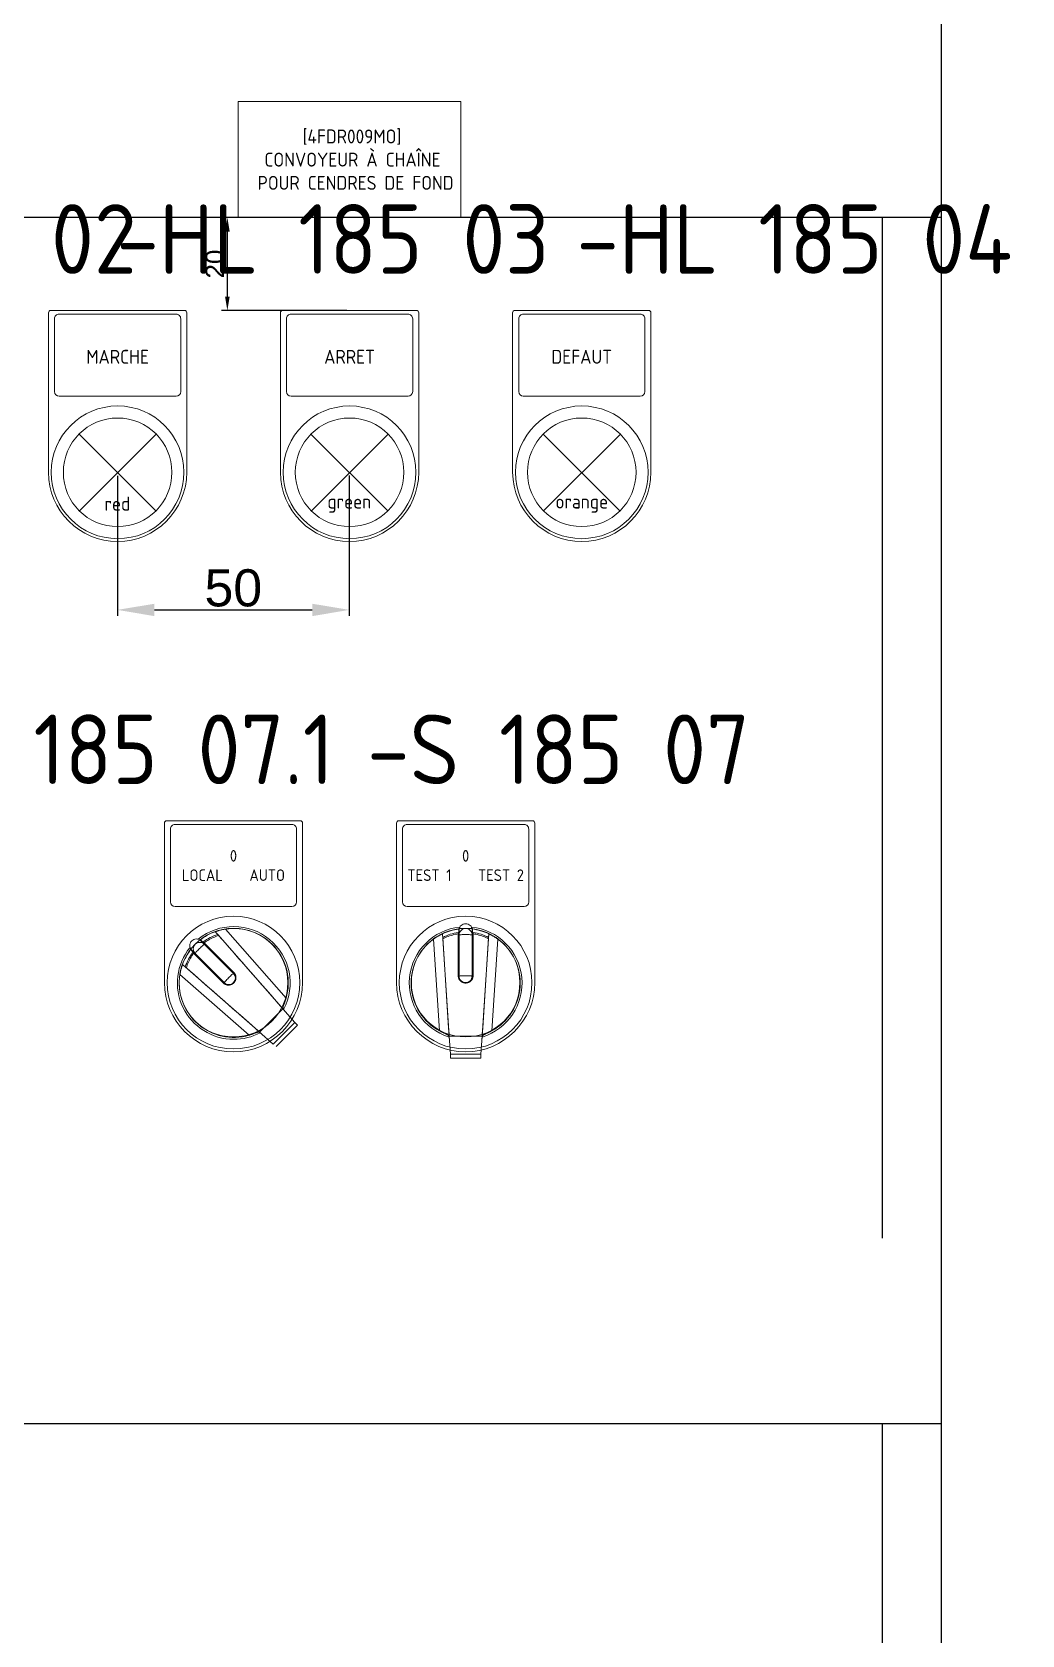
# Model space of a CAD drawing. Header units: millimetres. Extents: x 0 to 69574, y -5 to 41746.
# Drawn here: x 39737.2 to 39950.6, y 27093.9 to 27439.4 of the extents above; entities that cross this region are included whole.
import ezdxf
from ezdxf.enums import TextEntityAlignment as Align

# ---------------------------------------------------------------- set-up
doc = ezdxf.new("R2010")
doc.units = ezdxf.units.MM
doc.set_wipeout_variables(frame=1)
doc.layers.add('! NO PLOT !', color=7, linetype='Continuous', true_color=0xff75dd, plot=False)
doc.layers.add('000-PI-Oprema', color=30, linetype='Continuous', lineweight=5)
doc.layers.add('000-PI-ORMAR', color=2, linetype='Continuous')
doc.layers.add('000-PI_TEXT', color=7, linetype='Continuous')
doc.styles.add('PI0', font='isocpeur.ttf', dxfattribs={"width": 0.9})
doc.styles.get("Standard").update_dxf_attribs({"font": 'arial.ttf'})
doc.dimstyles.new('ISO-25', dxfattribs={"dimtxt": 4, "dimasz": 3, "dimexe": 1.25, "dimexo": 0.625, "dimtad": 1, "dimtxsty": 'Standard', "dimcen": 3, "dimadec": 0, "dimazin": 0, "dimtfac": 1, "dimtmove": 0, "dimatfit": 3, "dimfxl": 1, "dimarcsym": 0})
doc.dimstyles.new('ISO-25-lb', dxfattribs={"dimtxt": 8, "dimasz": 8, "dimexe": 1.25, "dimexo": 0.625, "dimtad": 1, "dimtxsty": 'Standard', "dimcen": 5, "dimadec": 0, "dimazin": 0, "dimtfac": 1, "dimtmove": 0, "dimatfit": 3, "dimfxl": 1, "dimarcsym": 0})

# ---------------------------------------------------------------- blocks, each defined once
blk = doc.blocks.new('podloska')
at = {"layer": '000-PI-Oprema'}
for p, q in [((43278.7, 39063.45), (43278.7, 39097.85)), ((43279.2, 39098.35), (43308, 39098.35)), ((43281, 39097.55), (43306.2, 39097.55)), ((43308.5, 39063.45), (43308.5, 39097.85)), ((43280, 39080.85), (43280, 39096.55)), ((43307.2, 39080.85), (43307.2, 39096.55)), ((43281, 39079.85), (43306.2, 39079.85))]:
    blk.add_line(p, q, dxfattribs=at)
blk.add_circle((43293.6, 39063.45), 14.3, dxfattribs=at)
at = {"layer": '000-PI-Oprema', "ltscale": 0.25}
blk.add_circle((43293.6, 39063.45), 11.7, dxfattribs=at)
at = {"layer": '000-PI-Oprema'}
for centre, radius, start, end in [((43279.2, 39097.85), 0.5, 90, 179.9998), ((43281, 39096.55), 1, 90, 180.0001), ((43306.2, 39096.55), 1, 359.9999, 90), ((43308, 39097.85), 0.5, 0.0002, 90), ((43281, 39080.85), 1, 180, 270), ((43306.2, 39080.85), 1, 270, 0), ((43293.6, 39063.45), 14.9, 180, 0)]:
    blk.add_arc(centre, radius, start, end, dxfattribs=at)
blk = doc.blocks.new('*D1486')
at = {"layer": '! NO PLOT !', "color": 0, "linetype": 'Continuous', "lineweight": -2, "ltscale": 0.25, "transparency": 16777216}
for p, q in [((39755.63, 27343.73), (39755.63, 27313.6)), ((39805.63, 27343.83), (39805.63, 27313.6)), ((39763.63, 27314.85), (39797.63, 27314.85))]:
    blk.add_line(p, q, dxfattribs=at)
at = {"layer": '! NO PLOT !', "color": 0, "ltscale": 0.25, "transparency": 16777216}
for points in [[(39763.63, 27316.18), (39763.63, 27313.51), (39755.63, 27314.85)], [(39797.63, 27316.18), (39797.63, 27313.51), (39805.63, 27314.85)]]:
    blk.add_solid(points, dxfattribs=at)
at = {"layer": 'Defpoints', "color": 0, "ltscale": 0.25, "transparency": 16777216}
for p in [(39755.63, 27344.35), (39805.63, 27344.45), (39805.63, 27314.85)]:
    blk.add_point(p, dxfattribs=at)
at = {"layer": '! NO PLOT !', "color": 0, "ltscale": 0.25, "transparency": 16777216, "insert": (39780.63, 27319.55), "char_height": 8, "attachment_point": 5}
blk.add_mtext('50', dxfattribs=at)
blk = doc.blocks.new('*D1487')
at = {"layer": '! NO PLOT !', "color": 0, "lineweight": -2, "ltscale": 0.25, "transparency": 16777216}
for p, q in [((39805.06, 27399.4), (39778.09, 27399.4)), ((39779.34, 27382.4), (39779.34, 27396.4)), ((39805.06, 27379.4), (39778.09, 27379.4))]:
    blk.add_line(p, q, dxfattribs=at)
at = {"layer": '! NO PLOT !', "color": 0, "ltscale": 0.25, "transparency": 16777216}
for points in [[(39778.84, 27396.4), (39779.84, 27396.4), (39779.34, 27399.4)], [(39778.84, 27382.4), (39779.84, 27382.4), (39779.34, 27379.4)]]:
    blk.add_solid(points, dxfattribs=at)
at = {"layer": 'Defpoints', "color": 0, "ltscale": 0.25, "transparency": 16777216}
for p in [(39779.34, 27399.4), (39805.68, 27399.4), (39805.68, 27379.4)]:
    blk.add_point(p, dxfattribs=at)
at = {"layer": '! NO PLOT !', "color": 0, "ltscale": 0.25, "transparency": 16777216, "insert": (39776.67, 27389.4), "char_height": 4, "attachment_point": 5, "rotation": 90}
blk.add_mtext('20', dxfattribs=at)

msp = doc.modelspace()

# ---------------------------------------------------------------- wipeouts: each hides what was drawn before it
msp.add_wipeout([(39609.684, 28761.404), (40000.172, 28761.404), (39999.684, 26778.904), (39609.672, 26776.904)]).dxf.layer = '000-PI-ORMAR'

# ---------------------------------------------------------------- next in the draw order: linework, layer by layer
at = {"layer": '! NO PLOT !'}
msp.add_line((39933.184, 28684.154), (39933.184, 26854.154), dxfattribs=at)
at = {"layer": '! NO PLOT !', "ltscale": 0.25}
for p, q in [((39933.184, 27399.404), (39678.184, 27399.404)), ((39920.511, 27399.404), (39920.511, 27179.404)), ((39933.184, 27139.404), (39678.184, 27139.404)), ((39920.511, 27139.404), (39920.511, 26919.404))]:
    msp.add_line(p, q, dxfattribs=at)
at = {"layer": '000-PI-Oprema'}
for p, q in [((39747.361, 27352.727), (39763.907, 27336.181)), ((39764.007, 27352.727), (39747.461, 27336.181)), ((39797.361, 27352.727), (39813.907, 27336.181)), ((39814.007, 27352.727), (39797.461, 27336.181)), ((39847.411, 27352.727), (39863.957, 27336.181)), ((39864.057, 27352.727), (39847.511, 27336.181)), ((39815.809, 27234.504), (39815.809, 27268.904)), ((39816.309, 27269.404), (39845.109, 27269.404)), ((39817.109, 27251.904), (39817.109, 27267.604)), ((39818.109, 27268.604), (39843.309, 27268.604)), ((39844.309, 27251.904), (39844.309, 27267.604)), ((39845.609, 27234.504), (39845.609, 27268.904)), ((39818.109, 27250.904), (39843.309, 27250.904)), ((39773.549, 27243.736), (39773.545, 27243.74)), ((39773.561, 27243.724), (39773.549, 27243.736)), ((39773.582, 27243.704), (39773.561, 27243.724)), ((39773.611, 27243.674), (39773.582, 27243.704)), ((39780.657, 27236.487), (39773.609, 27243.535)), ((39773.649, 27243.636), (39773.611, 27243.674)), ((39773.894, 27243.391), (39773.649, 27243.636)), ((39773.979, 27243.306), (39773.894, 27243.391)), ((39774.073, 27243.212), (39773.979, 27243.306)), ((39781.034, 27236.252), (39774.073, 27243.212)), ((39774.193, 27243.234), (39774.14, 27243.287)), ((39774.22, 27243.206), (39774.193, 27243.234)), ((39774.249, 27243.178), (39774.22, 27243.206)), ((39774.337, 27243.09), (39774.249, 27243.178)), ((39774.337, 27243.09), (39774.596, 27243.274)), ((39780.711, 27236.716), (39774.337, 27243.09)), ((39774.596, 27243.274), (39774.861, 27243.451)), ((39774.861, 27243.451), (39775.132, 27243.619)), ((39775.132, 27243.619), (39775.407, 27243.78)), ((39775.407, 27243.78), (39775.688, 27243.932)), ((39775.688, 27243.932), (39775.973, 27244.076)), ((39775.973, 27244.076), (39776.262, 27244.211)), ((39776.262, 27244.211), (39776.556, 27244.337)), ((39776.556, 27244.337), (39776.854, 27244.455)), ((39776.735, 27245.491), (39776.738, 27245.492)), ((39776.739, 27245.487), (39776.735, 27245.491)), ((39776.738, 27245.492), (39776.746, 27245.495)), ((39776.751, 27245.473), (39776.739, 27245.487)), ((39776.746, 27245.495), (39776.76, 27245.5)), ((39776.771, 27245.45), (39776.751, 27245.473)), ((39776.76, 27245.5), (39776.781, 27245.507)), ((39776.8, 27245.416), (39776.771, 27245.45)), ((39776.781, 27245.507), (39776.807, 27245.517)), ((39776.838, 27245.373), (39776.8, 27245.416)), ((39776.807, 27245.517), (39776.839, 27245.528)), ((39776.885, 27245.319), (39776.838, 27245.373)), ((39776.839, 27245.528), (39776.877, 27245.541)), ((39776.854, 27244.455), (39777.155, 27244.563)), ((39776.877, 27245.541), (39776.92, 27245.556)), ((39776.942, 27245.255), (39776.885, 27245.319)), ((39776.92, 27245.556), (39776.969, 27245.573)), ((39777.008, 27245.18), (39776.942, 27245.255)), ((39776.969, 27245.573), (39777.023, 27245.591)), ((39777.083, 27245.094), (39777.008, 27245.18)), ((39777.023, 27245.591), (39777.081, 27245.61)), ((39777.081, 27245.61), (39777.144, 27245.63)), ((39777.168, 27244.997), (39777.083, 27245.094)), ((39777.144, 27245.63), (39777.211, 27245.651)), ((39777.155, 27244.563), (39777.46, 27244.663)), ((39777.262, 27244.89), (39777.168, 27244.997)), ((39777.211, 27245.651), (39777.28, 27245.673)), ((39777.276, 27244.872), (39777.248, 27244.904)), ((39791.001, 27229.234), (39777.262, 27244.89)), ((39777.305, 27244.839), (39777.276, 27244.872)), ((39777.28, 27245.673), (39777.353, 27245.695)), ((39777.335, 27244.806), (39777.305, 27244.839)), ((39777.365, 27244.771), (39777.335, 27244.806)), ((39777.353, 27245.695), (39777.43, 27245.718)), ((39777.396, 27244.736), (39777.365, 27244.771)), ((39777.428, 27244.7), (39777.396, 27244.736)), ((39777.46, 27244.663), (39777.428, 27244.7)), ((39777.43, 27245.718), (39777.511, 27245.741)), ((39778.19, 27243.831), (39777.46, 27244.663)), ((39777.511, 27245.741), (39777.596, 27245.765)), ((39777.596, 27245.765), (39777.685, 27245.789)), ((39777.685, 27245.789), (39777.778, 27245.814)), ((39777.778, 27245.814), (39777.873, 27245.838)), ((39777.873, 27245.838), (39777.971, 27245.862)), ((39777.971, 27245.862), (39778.072, 27245.886)), ((39778.072, 27245.886), (39778.174, 27245.909)), ((39778.174, 27245.909), (39778.278, 27245.932)), ((39778.92, 27242.999), (39778.19, 27243.831)), ((39778.278, 27245.932), (39778.383, 27245.953)), ((39778.383, 27245.953), (39778.488, 27245.974)), ((39778.488, 27245.974), (39778.594, 27245.994)), ((39778.594, 27245.994), (39778.699, 27246.013)), ((39778.699, 27246.013), (39778.804, 27246.031)), ((39778.804, 27246.031), (39778.907, 27246.048)), ((39791.999, 27231.129), (39778.907, 27246.048)), ((39779.65, 27242.167), (39778.92, 27242.999)), ((39823.785, 27243.897), (39823.87, 27243.959)), ((39825.077, 27224.091), (39823.785, 27243.897)), ((39823.87, 27243.959), (39823.957, 27244.02)), ((39823.957, 27244.02), (39824.044, 27244.081)), ((39824.044, 27244.081), (39824.133, 27244.142)), ((39824.133, 27244.142), (39824.223, 27244.201)), ((39824.223, 27244.201), (39824.312, 27244.26)), ((39824.312, 27244.26), (39824.402, 27244.318)), ((39824.402, 27244.318), (39824.491, 27244.374)), ((39824.491, 27244.374), (39824.578, 27244.428)), ((39824.578, 27244.428), (39824.665, 27244.48)), ((39824.665, 27244.48), (39824.749, 27244.53)), ((39824.749, 27244.53), (39824.832, 27244.578)), ((39824.832, 27244.578), (39824.912, 27244.624)), ((39824.912, 27244.624), (39824.989, 27244.668)), ((39824.989, 27244.668), (39825.063, 27244.709)), ((39825.063, 27244.709), (39825.134, 27244.747)), ((39825.134, 27244.747), (39825.201, 27244.783)), ((39825.201, 27244.783), (39825.265, 27244.817)), ((39825.265, 27244.817), (39825.327, 27244.849)), ((39825.327, 27244.849), (39825.386, 27244.879)), ((39825.386, 27244.879), (39825.441, 27244.907)), ((39825.441, 27244.907), (39825.492, 27244.932)), ((39825.492, 27244.932), (39825.538, 27244.955)), ((39825.538, 27244.955), (39825.579, 27244.975)), ((39825.579, 27244.975), (39825.615, 27244.992)), ((39825.615, 27244.992), (39825.646, 27245.007)), ((39825.646, 27245.007), (39825.671, 27245.019)), ((39825.671, 27245.019), (39825.691, 27245.028)), ((39825.691, 27245.028), (39825.704, 27245.035)), ((39825.704, 27245.035), (39825.712, 27245.038)), ((39825.712, 27245.038), (39825.715, 27245.04)), ((39825.715, 27245.034), (39825.715, 27245.04)), ((39825.717, 27245.016), (39825.715, 27245.034)), ((39825.719, 27244.985), (39825.717, 27245.016)), ((39825.721, 27244.941), (39825.719, 27244.985)), ((39825.725, 27244.883), (39825.721, 27244.941)), ((39825.73, 27244.812), (39825.725, 27244.883)), ((39825.735, 27244.726), (39825.73, 27244.812)), ((39825.742, 27244.627), (39825.735, 27244.726)), ((39825.749, 27244.513), (39825.742, 27244.627)), ((39825.758, 27244.385), (39825.749, 27244.513)), ((39825.767, 27244.242), (39825.758, 27244.385)), ((39825.77, 27244.219), (39825.767, 27244.262)), ((39827.041, 27224.707), (39825.767, 27244.242)), ((39825.773, 27244.176), (39825.77, 27244.219)), ((39825.776, 27244.131), (39825.773, 27244.176)), ((39825.779, 27244.085), (39825.776, 27244.131)), ((39825.782, 27244.039), (39825.779, 27244.085)), ((39825.785, 27243.99), (39825.782, 27244.039)), ((39825.788, 27243.941), (39825.785, 27243.99)), ((39825.788, 27243.941), (39826.074, 27244.086)), ((39825.86, 27242.837), (39825.788, 27243.941)), ((39825.932, 27241.732), (39825.86, 27242.837)), ((39826.074, 27244.086), (39826.363, 27244.223)), ((39826.363, 27244.223), (39826.657, 27244.35)), ((39826.657, 27244.35), (39826.954, 27244.469)), ((39826.954, 27244.469), (39827.255, 27244.578)), ((39827.255, 27244.578), (39827.558, 27244.678)), ((39827.558, 27244.678), (39827.864, 27244.768)), ((39827.864, 27244.768), (39828.172, 27244.85)), ((39828.172, 27244.85), (39828.483, 27244.922)), ((39828.483, 27244.922), (39828.795, 27244.984)), ((39828.795, 27244.984), (39829.109, 27245.038)), ((39829.109, 27236.024), (39829.109, 27245.316)), ((39829.209, 27235.467), (39829.209, 27246.058)), ((39829.309, 27235.249), (39829.309, 27245.867)), ((39832.109, 27235.249), (39832.109, 27245.867)), ((39832.209, 27235.467), (39832.209, 27246.058)), ((39832.309, 27236.024), (39832.309, 27245.316)), ((39832.623, 27244.984), (39832.309, 27245.038)), ((39832.935, 27244.922), (39832.623, 27244.984)), ((39833.245, 27244.85), (39832.935, 27244.922)), ((39833.554, 27244.768), (39833.245, 27244.85)), ((39833.86, 27244.678), (39833.554, 27244.768)), ((39834.163, 27244.578), (39833.86, 27244.678)), ((39834.463, 27244.469), (39834.163, 27244.578)), ((39834.376, 27224.707), (39835.65, 27244.242)), ((39834.76, 27244.35), (39834.463, 27244.469)), ((39835.054, 27244.223), (39834.76, 27244.35)), ((39835.344, 27244.086), (39835.054, 27244.223)), ((39835.629, 27243.941), (39835.344, 27244.086)), ((39835.485, 27241.732), (39835.557, 27242.837)), ((39835.557, 27242.837), (39835.629, 27243.941)), ((39835.629, 27243.941), (39835.633, 27243.99)), ((39835.633, 27243.99), (39835.636, 27244.039)), ((39835.636, 27244.039), (39835.639, 27244.085)), ((39835.639, 27244.085), (39835.642, 27244.131)), ((39835.642, 27244.131), (39835.645, 27244.176)), ((39835.645, 27244.176), (39835.648, 27244.219)), ((39835.648, 27244.219), (39835.65, 27244.262)), ((39835.65, 27244.242), (39835.66, 27244.385)), ((39835.66, 27244.385), (39835.668, 27244.513)), ((39835.668, 27244.513), (39835.675, 27244.627)), ((39835.675, 27244.627), (39835.682, 27244.726)), ((39835.682, 27244.726), (39835.687, 27244.812)), ((39835.687, 27244.812), (39835.692, 27244.883)), ((39835.692, 27244.883), (39835.696, 27244.941)), ((39835.696, 27244.941), (39835.699, 27244.985)), ((39835.699, 27244.985), (39835.701, 27245.016)), ((39835.701, 27245.016), (39835.702, 27245.034)), ((39835.705, 27245.038), (39835.702, 27245.04)), ((39835.702, 27245.034), (39835.702, 27245.04)), ((39835.713, 27245.035), (39835.705, 27245.038)), ((39835.727, 27245.028), (39835.713, 27245.035)), ((39835.746, 27245.019), (39835.727, 27245.028)), ((39835.771, 27245.007), (39835.746, 27245.019)), ((39835.802, 27244.992), (39835.771, 27245.007)), ((39835.838, 27244.975), (39835.802, 27244.992)), ((39835.879, 27244.955), (39835.838, 27244.975)), ((39835.926, 27244.932), (39835.879, 27244.955)), ((39835.976, 27244.907), (39835.926, 27244.932)), ((39836.032, 27244.879), (39835.976, 27244.907)), ((39836.09, 27244.849), (39836.032, 27244.879)), ((39836.152, 27244.817), (39836.09, 27244.849)), ((39836.217, 27244.783), (39836.152, 27244.817)), ((39836.284, 27244.747), (39836.217, 27244.783)), ((39836.354, 27244.709), (39836.284, 27244.747)), ((39836.34, 27224.091), (39837.632, 27243.897)), ((39836.428, 27244.668), (39836.354, 27244.709)), ((39836.505, 27244.624), (39836.428, 27244.668)), ((39836.585, 27244.578), (39836.505, 27244.624)), ((39836.668, 27244.53), (39836.585, 27244.578)), ((39836.753, 27244.48), (39836.668, 27244.53)), ((39836.839, 27244.428), (39836.753, 27244.48)), ((39836.927, 27244.374), (39836.839, 27244.428)), ((39837.016, 27244.318), (39836.927, 27244.374)), ((39837.105, 27244.26), (39837.016, 27244.318)), ((39837.195, 27244.201), (39837.105, 27244.26)), ((39837.284, 27244.142), (39837.195, 27244.201)), ((39837.373, 27244.081), (39837.284, 27244.142)), ((39837.461, 27244.02), (39837.373, 27244.081)), ((39837.547, 27243.959), (39837.461, 27244.02)), ((39837.632, 27243.897), (39837.547, 27243.959)), ((39771.088, 27239.191), (39771.232, 27239.476)), ((39771.232, 27239.476), (39771.384, 27239.756)), ((39771.384, 27239.756), (39771.544, 27240.032)), ((39771.428, 27241.615), (39771.424, 27241.619)), ((39771.44, 27241.603), (39771.428, 27241.615)), ((39771.46, 27241.582), (39771.44, 27241.603)), ((39771.49, 27241.553), (39771.46, 27241.582)), ((39771.528, 27241.515), (39771.49, 27241.553)), ((39771.575, 27241.468), (39771.528, 27241.515)), ((39771.544, 27240.032), (39771.713, 27240.303)), ((39771.631, 27241.411), (39771.575, 27241.468)), ((39779.137, 27234.047), (39771.629, 27241.555)), ((39771.697, 27241.345), (39771.631, 27241.411)), ((39771.773, 27241.27), (39771.697, 27241.345)), ((39771.713, 27240.303), (39771.89, 27240.568)), ((39771.858, 27241.185), (39771.773, 27241.27)), ((39771.952, 27241.091), (39771.858, 27241.185)), ((39771.958, 27240.944), (39771.877, 27241.024)), ((39771.89, 27240.568), (39772.074, 27240.827)), ((39778.912, 27234.13), (39771.952, 27241.091)), ((39771.986, 27240.915), (39771.958, 27240.944)), ((39772.074, 27240.827), (39771.986, 27240.915)), ((39778.448, 27234.453), (39772.074, 27240.827)), ((39780.38, 27241.336), (39779.65, 27242.167)), ((39781.109, 27240.504), (39780.38, 27241.336)), ((39781.839, 27239.673), (39781.109, 27240.504)), ((39782.568, 27238.842), (39781.839, 27239.673)), ((39826.004, 27240.628), (39825.932, 27241.732)), ((39826.076, 27239.524), (39826.004, 27240.628)), ((39826.148, 27238.42), (39826.076, 27239.524)), ((39835.269, 27238.42), (39835.341, 27239.524)), ((39835.341, 27239.524), (39835.413, 27240.628)), ((39835.413, 27240.628), (39835.485, 27241.732)), ((39769.116, 27236.257), (39769.133, 27236.36)), ((39784.034, 27223.165), (39769.116, 27236.257)), ((39769.133, 27236.36), (39769.151, 27236.464)), ((39769.151, 27236.464), (39769.169, 27236.57)), ((39769.169, 27236.57), (39769.189, 27236.675)), ((39769.189, 27236.675), (39769.21, 27236.781)), ((39769.21, 27236.781), (39769.232, 27236.886)), ((39769.232, 27236.886), (39769.255, 27236.99)), ((39769.255, 27236.99), (39769.278, 27237.092)), ((39769.278, 27237.092), (39769.302, 27237.192)), ((39769.302, 27237.192), (39769.326, 27237.291)), ((39769.326, 27237.291), (39769.35, 27237.386)), ((39769.35, 27237.386), (39769.375, 27237.478)), ((39769.375, 27237.478), (39769.399, 27237.567)), ((39769.399, 27237.567), (39769.423, 27237.653)), ((39769.423, 27237.653), (39769.446, 27237.734)), ((39769.446, 27237.734), (39769.469, 27237.811)), ((39769.469, 27237.811), (39769.491, 27237.883)), ((39769.491, 27237.883), (39769.512, 27237.953)), ((39769.512, 27237.953), (39769.534, 27238.02)), ((39769.534, 27238.02), (39769.554, 27238.082)), ((39769.554, 27238.082), (39769.573, 27238.141)), ((39769.573, 27238.141), (39769.591, 27238.195)), ((39769.591, 27238.195), (39769.608, 27238.244)), ((39769.608, 27238.244), (39769.623, 27238.287)), ((39769.623, 27238.287), (39769.636, 27238.325)), ((39769.636, 27238.325), (39769.647, 27238.357)), ((39769.647, 27238.357), (39769.656, 27238.383)), ((39769.656, 27238.383), (39769.664, 27238.403)), ((39769.664, 27238.403), (39769.669, 27238.418)), ((39769.669, 27238.418), (39769.672, 27238.426)), ((39769.672, 27238.426), (39769.673, 27238.429)), ((39769.677, 27238.425), (39769.673, 27238.429)), ((39769.691, 27238.413), (39769.677, 27238.425)), ((39769.714, 27238.393), (39769.691, 27238.413)), ((39769.747, 27238.364), (39769.714, 27238.393)), ((39769.791, 27238.326), (39769.747, 27238.364)), ((39769.844, 27238.278), (39769.791, 27238.326)), ((39769.909, 27238.222), (39769.844, 27238.278)), ((39769.984, 27238.156), (39769.909, 27238.222)), ((39770.07, 27238.081), (39769.984, 27238.156)), ((39770.166, 27237.996), (39770.07, 27238.081)), ((39770.274, 27237.902), (39770.166, 27237.996)), ((39770.292, 27237.888), (39770.26, 27237.916)), ((39785.93, 27224.163), (39770.274, 27237.902)), ((39770.324, 27237.859), (39770.292, 27237.888)), ((39770.358, 27237.829), (39770.324, 27237.859)), ((39770.393, 27237.799), (39770.358, 27237.829)), ((39770.428, 27237.768), (39770.393, 27237.799)), ((39770.464, 27237.736), (39770.428, 27237.768)), ((39770.501, 27237.704), (39770.464, 27237.736)), ((39770.501, 27237.704), (39770.601, 27238.009)), ((39771.333, 27236.974), (39770.501, 27237.704)), ((39770.601, 27238.009), (39770.709, 27238.31)), ((39770.709, 27238.31), (39770.827, 27238.607)), ((39770.827, 27238.607), (39770.953, 27238.901)), ((39770.953, 27238.901), (39771.088, 27239.191)), ((39772.165, 27236.244), (39771.333, 27236.974)), ((39772.997, 27235.514), (39772.165, 27236.244)), ((39781.117, 27236.027), (39780.657, 27236.487)), ((39780.76, 27236.664), (39780.711, 27236.716)), ((39780.807, 27236.61), (39780.76, 27236.664)), ((39780.852, 27236.554), (39780.807, 27236.61)), ((39780.894, 27236.496), (39780.852, 27236.554)), ((39780.934, 27236.436), (39780.894, 27236.496)), ((39780.971, 27236.374), (39780.934, 27236.436)), ((39781.005, 27236.311), (39780.971, 27236.374)), ((39781.036, 27236.246), (39781.005, 27236.311)), ((39781.064, 27236.18), (39781.036, 27236.246)), ((39781.089, 27236.113), (39781.064, 27236.18)), ((39781.112, 27236.045), (39781.089, 27236.113)), ((39781.131, 27235.976), (39781.112, 27236.045)), ((39781.147, 27235.906), (39781.131, 27235.976)), ((39781.159, 27235.835), (39781.147, 27235.906)), ((39781.169, 27235.764), (39781.159, 27235.835)), ((39781.176, 27235.692), (39781.169, 27235.764)), ((39783.298, 27238.01), (39782.568, 27238.842)), ((39784.756, 27236.348), (39783.298, 27238.01)), ((39785.485, 27235.518), (39784.756, 27236.348)), ((39826.22, 27237.317), (39826.148, 27238.42)), ((39826.292, 27236.213), (39826.22, 27237.317)), ((39826.364, 27235.109), (39826.292, 27236.213)), ((39829.11, 27235.952), (39829.109, 27236.024)), ((39829.115, 27235.88), (39829.11, 27235.952)), ((39829.123, 27235.809), (39829.115, 27235.88)), ((39829.134, 27235.738), (39829.123, 27235.809)), ((39832.283, 27235.738), (39832.294, 27235.809)), ((39832.294, 27235.809), (39832.302, 27235.88)), ((39832.302, 27235.88), (39832.307, 27235.952)), ((39832.307, 27235.952), (39832.309, 27236.024)), ((39835.053, 27235.109), (39835.125, 27236.213)), ((39835.125, 27236.213), (39835.197, 27237.317)), ((39835.197, 27237.317), (39835.269, 27238.42)), ((39773.828, 27234.784), (39772.997, 27235.514)), ((39774.66, 27234.054), (39773.828, 27234.784)), ((39775.491, 27233.325), (39774.66, 27234.054)), ((39776.322, 27232.595), (39775.491, 27233.325)), ((39777.153, 27231.866), (39776.322, 27232.595)), ((39778.5, 27234.404), (39778.448, 27234.453)), ((39778.554, 27234.356), (39778.5, 27234.404)), ((39778.61, 27234.312), (39778.554, 27234.356)), ((39778.668, 27234.269), (39778.61, 27234.312)), ((39778.728, 27234.23), (39778.668, 27234.269)), ((39778.79, 27234.193), (39778.728, 27234.23)), ((39778.853, 27234.159), (39778.79, 27234.193)), ((39778.917, 27234.128), (39778.853, 27234.159)), ((39778.984, 27234.1), (39778.917, 27234.128)), ((39779.051, 27234.074), (39778.984, 27234.1)), ((39779.119, 27234.052), (39779.051, 27234.074)), ((39779.188, 27234.033), (39779.119, 27234.052)), ((39779.258, 27234.017), (39779.188, 27234.033)), ((39779.329, 27234.004), (39779.258, 27234.017)), ((39779.4, 27233.995), (39779.329, 27234.004)), ((39779.472, 27233.988), (39779.4, 27233.995)), ((39779.543, 27233.985), (39779.472, 27233.988)), ((39779.615, 27233.985), (39779.543, 27233.985)), ((39779.615, 27233.985), (39779.687, 27233.988)), ((39779.687, 27233.988), (39779.758, 27233.995)), ((39779.758, 27233.995), (39779.829, 27234.004)), ((39779.829, 27234.004), (39779.9, 27234.017)), ((39779.9, 27234.017), (39779.97, 27234.033)), ((39779.97, 27234.033), (39780.039, 27234.052)), ((39780.039, 27234.052), (39780.108, 27234.074)), ((39780.108, 27234.074), (39780.175, 27234.1)), ((39780.175, 27234.1), (39780.241, 27234.128)), ((39780.241, 27234.128), (39780.306, 27234.159)), ((39780.306, 27234.159), (39780.369, 27234.193)), ((39780.369, 27234.193), (39780.43, 27234.23)), ((39780.43, 27234.23), (39780.49, 27234.269)), ((39780.49, 27234.269), (39780.548, 27234.312)), ((39780.548, 27234.312), (39780.605, 27234.356)), ((39780.605, 27234.356), (39780.659, 27234.404)), ((39780.659, 27234.404), (39780.711, 27234.453)), ((39780.711, 27234.453), (39780.76, 27234.505)), ((39780.76, 27234.505), (39780.807, 27234.559)), ((39780.807, 27234.559), (39780.852, 27234.615)), ((39780.852, 27234.615), (39780.894, 27234.673)), ((39780.894, 27234.673), (39780.934, 27234.733)), ((39780.934, 27234.733), (39780.971, 27234.795)), ((39780.971, 27234.795), (39781.005, 27234.858)), ((39781.005, 27234.858), (39781.036, 27234.923)), ((39781.036, 27234.923), (39781.064, 27234.989)), ((39781.064, 27234.989), (39781.089, 27235.056)), ((39781.089, 27235.056), (39781.112, 27235.125)), ((39781.112, 27235.125), (39781.131, 27235.194)), ((39781.131, 27235.194), (39781.147, 27235.264)), ((39781.147, 27235.264), (39781.16, 27235.334)), ((39781.16, 27235.334), (39781.169, 27235.406)), ((39781.169, 27235.406), (39781.176, 27235.477)), ((39781.179, 27235.621), (39781.176, 27235.692)), ((39781.176, 27235.477), (39781.179, 27235.549)), ((39781.179, 27235.549), (39781.179, 27235.621)), ((39786.214, 27234.687), (39785.485, 27235.518)), ((39786.943, 27233.856), (39786.214, 27234.687)), ((39787.672, 27233.026), (39786.943, 27233.856)), ((39789.129, 27231.365), (39787.672, 27233.026)), ((39826.436, 27234.006), (39826.364, 27235.109)), ((39826.508, 27232.903), (39826.436, 27234.006)), ((39826.58, 27231.8), (39826.508, 27232.903)), ((39829.149, 27235.668), (39829.134, 27235.738)), ((39829.166, 27235.598), (39829.149, 27235.668)), ((39829.187, 27235.529), (39829.166, 27235.598)), ((39829.211, 27235.461), (39829.187, 27235.529)), ((39829.237, 27235.395), (39829.211, 27235.461)), ((39829.267, 27235.329), (39829.237, 27235.395)), ((39829.3, 27235.266), (39829.267, 27235.329)), ((39829.335, 27235.203), (39829.3, 27235.266)), ((39829.373, 27235.142), (39829.335, 27235.203)), ((39829.414, 27235.083), (39829.373, 27235.142)), ((39829.458, 27235.026), (39829.414, 27235.083)), ((39829.504, 27234.971), (39829.458, 27235.026)), ((39829.552, 27234.918), (39829.504, 27234.971)), ((39829.603, 27234.867), (39829.552, 27234.918)), ((39829.656, 27234.819), (39829.603, 27234.867)), ((39829.711, 27234.773), (39829.656, 27234.819)), ((39829.768, 27234.729), (39829.711, 27234.773)), ((39829.827, 27234.688), (39829.768, 27234.729)), ((39829.888, 27234.65), (39829.827, 27234.688)), ((39829.95, 27234.615), (39829.888, 27234.65)), ((39830.014, 27234.582), (39829.95, 27234.615)), ((39830.08, 27234.552), (39830.014, 27234.582)), ((39830.146, 27234.526), (39830.08, 27234.552)), ((39830.214, 27234.502), (39830.146, 27234.526)), ((39830.283, 27234.481), (39830.214, 27234.502)), ((39830.353, 27234.464), (39830.283, 27234.481)), ((39830.423, 27234.449), (39830.353, 27234.464)), ((39830.494, 27234.438), (39830.423, 27234.449)), ((39830.565, 27234.43), (39830.494, 27234.438)), ((39830.637, 27234.425), (39830.565, 27234.43)), ((39830.709, 27234.424), (39830.637, 27234.425)), ((39830.709, 27234.424), (39830.78, 27234.425)), ((39830.78, 27234.425), (39830.852, 27234.43)), ((39830.852, 27234.43), (39830.923, 27234.438)), ((39830.923, 27234.438), (39830.994, 27234.449)), ((39830.994, 27234.449), (39831.065, 27234.464)), ((39831.065, 27234.464), (39831.134, 27234.481)), ((39831.134, 27234.481), (39831.203, 27234.502)), ((39831.203, 27234.502), (39831.271, 27234.526)), ((39831.271, 27234.526), (39831.338, 27234.552)), ((39831.338, 27234.552), (39831.403, 27234.582)), ((39831.403, 27234.582), (39831.467, 27234.615)), ((39831.467, 27234.615), (39831.529, 27234.65)), ((39831.529, 27234.65), (39831.59, 27234.688)), ((39831.59, 27234.688), (39831.649, 27234.729)), ((39831.649, 27234.729), (39831.706, 27234.773)), ((39831.706, 27234.773), (39831.761, 27234.819)), ((39831.761, 27234.819), (39831.814, 27234.867)), ((39831.814, 27234.867), (39831.865, 27234.918)), ((39831.865, 27234.918), (39831.914, 27234.971)), ((39831.914, 27234.971), (39831.96, 27235.026)), ((39831.96, 27235.026), (39832.003, 27235.083)), ((39832.003, 27235.083), (39832.044, 27235.142)), ((39832.044, 27235.142), (39832.082, 27235.203)), ((39832.082, 27235.203), (39832.118, 27235.266)), ((39832.118, 27235.266), (39832.15, 27235.329)), ((39832.15, 27235.329), (39832.18, 27235.395)), ((39832.18, 27235.395), (39832.207, 27235.461)), ((39832.207, 27235.461), (39832.23, 27235.529)), ((39832.23, 27235.529), (39832.251, 27235.598)), ((39832.251, 27235.598), (39832.269, 27235.668)), ((39832.269, 27235.668), (39832.283, 27235.738)), ((39834.838, 27231.8), (39834.909, 27232.903)), ((39834.909, 27232.903), (39834.981, 27234.006)), ((39834.981, 27234.006), (39835.053, 27235.109)), ((39778.815, 27230.408), (39777.153, 27231.866)), ((39779.646, 27229.678), (39778.815, 27230.408)), ((39780.477, 27228.949), (39779.646, 27229.678)), ((39781.308, 27228.221), (39780.477, 27228.949)), ((39786.289, 27223.849), (39791.314, 27228.875)), ((39786.293, 27223.844), (39791.32, 27228.871)), ((39789.858, 27230.535), (39789.129, 27231.365)), ((39791.314, 27228.875), (39789.858, 27230.535)), ((39790.174, 27230.175), (39790.175, 27230.176)), ((39791, 27229.233), (39791.001, 27229.234)), ((39791.32, 27228.871), (39791.001, 27229.234)), ((39793.893, 27225.939), (39791.32, 27228.871)), ((39791.334, 27229.166), (39791.337, 27229.229)), ((39791.336, 27229.103), (39791.334, 27229.166)), ((39791.344, 27229.042), (39791.336, 27229.103)), ((39791.337, 27229.229), (39791.345, 27229.294)), ((39791.357, 27228.981), (39791.344, 27229.042)), ((39791.345, 27229.294), (39791.358, 27229.359)), ((39791.375, 27228.922), (39791.357, 27228.981)), ((39791.358, 27229.359), (39791.375, 27229.426)), ((39791.375, 27229.426), (39791.396, 27229.495)), ((39791.398, 27228.863), (39791.375, 27228.922)), ((39791.396, 27229.495), (39791.422, 27229.565)), ((39791.427, 27228.803), (39791.398, 27228.863)), ((39791.422, 27229.565), (39791.45, 27229.638)), ((39791.45, 27229.638), (39791.482, 27229.713)), ((39791.482, 27229.713), (39791.556, 27229.883)), ((39791.556, 27229.883), (39791.632, 27230.07)), ((39791.632, 27230.07), (39791.71, 27230.27)), ((39791.71, 27230.27), (39791.788, 27230.48)), ((39791.788, 27230.48), (39791.863, 27230.696)), ((39791.863, 27230.696), (39791.934, 27230.914)), ((39791.934, 27230.914), (39791.999, 27231.129)), ((39826.652, 27230.697), (39826.58, 27231.8)), ((39826.724, 27229.594), (39826.652, 27230.697)), ((39826.796, 27228.492), (39826.724, 27229.594)), ((39834.622, 27228.492), (39834.694, 27229.594)), ((39834.694, 27229.594), (39834.766, 27230.697)), ((39834.766, 27230.697), (39834.838, 27231.8)), ((39782.138, 27227.492), (39781.308, 27228.221)), ((39784.629, 27225.306), (39782.138, 27227.492)), ((39789.225, 27221.271), (39793.893, 27225.939)), ((39791.461, 27228.744), (39791.427, 27228.803)), ((39791.499, 27228.684), (39791.461, 27228.744)), ((39791.543, 27228.624), (39791.499, 27228.684)), ((39791.591, 27228.564), (39791.543, 27228.624)), ((39791.643, 27228.503), (39791.591, 27228.564)), ((39794.44, 27225.316), (39793.893, 27225.939)), ((39826.867, 27227.389), (39826.796, 27228.492)), ((39826.939, 27226.287), (39826.867, 27227.389)), ((39827.011, 27225.185), (39826.939, 27226.287)), ((39834.406, 27225.185), (39834.478, 27226.287)), ((39834.478, 27226.287), (39834.55, 27227.389)), ((39834.55, 27227.389), (39834.622, 27228.492)), ((39784.034, 27223.165), (39784.171, 27223.206)), ((39784.171, 27223.206), (39784.309, 27223.249)), ((39784.309, 27223.249), (39784.448, 27223.295)), ((39784.448, 27223.295), (39784.586, 27223.342)), ((39784.586, 27223.342), (39784.722, 27223.39)), ((39786.289, 27223.849), (39784.629, 27225.306)), ((39784.722, 27223.39), (39784.856, 27223.439)), ((39784.856, 27223.439), (39784.986, 27223.489)), ((39784.986, 27223.489), (39785.111, 27223.539)), ((39784.988, 27224.989), (39784.989, 27224.99)), ((39785.111, 27223.539), (39785.231, 27223.588)), ((39785.231, 27223.588), (39785.345, 27223.636)), ((39785.345, 27223.636), (39785.451, 27223.682)), ((39785.451, 27223.682), (39785.525, 27223.713)), ((39785.525, 27223.713), (39785.598, 27223.742)), ((39785.598, 27223.742), (39785.669, 27223.767)), ((39785.669, 27223.767), (39785.738, 27223.789)), ((39785.738, 27223.789), (39785.806, 27223.806)), ((39785.806, 27223.806), (39785.871, 27223.819)), ((39785.871, 27223.819), (39785.935, 27223.827)), ((39785.93, 27224.163), (39785.931, 27224.164)), ((39786.293, 27223.844), (39785.93, 27224.163)), ((39785.935, 27223.827), (39785.998, 27223.83)), ((39786.06, 27223.827), (39785.998, 27223.83)), ((39786.122, 27223.82), (39786.06, 27223.827)), ((39786.183, 27223.807), (39786.122, 27223.82)), ((39786.243, 27223.789), (39786.183, 27223.807)), ((39786.302, 27223.765), (39786.243, 27223.789)), ((39789.225, 27221.271), (39786.293, 27223.844)), ((39786.361, 27223.737), (39786.302, 27223.765)), ((39786.42, 27223.703), (39786.361, 27223.737)), ((39786.479, 27223.664), (39786.42, 27223.703)), ((39786.539, 27223.621), (39786.479, 27223.664)), ((39786.6, 27223.573), (39786.539, 27223.621)), ((39786.661, 27223.521), (39786.6, 27223.573)), ((39789.848, 27220.724), (39794.44, 27225.316)), ((39825.202, 27224.024), (39825.077, 27224.091)), ((39825.331, 27223.957), (39825.202, 27224.024)), ((39825.461, 27223.891), (39825.331, 27223.957)), ((39825.592, 27223.826), (39825.461, 27223.891)), ((39825.722, 27223.764), (39825.592, 27223.826)), ((39825.852, 27223.704), (39825.722, 27223.764)), ((39825.979, 27223.648), (39825.852, 27223.704)), ((39826.103, 27223.594), (39825.979, 27223.648)), ((39826.222, 27223.544), (39826.103, 27223.594)), ((39826.336, 27223.498), (39826.222, 27223.544)), ((39826.444, 27223.455), (39826.336, 27223.498)), ((39826.519, 27223.425), (39826.444, 27223.455)), ((39826.591, 27223.394), (39826.519, 27223.425)), ((39826.659, 27223.362), (39826.591, 27223.394)), ((39826.723, 27223.328), (39826.659, 27223.362)), ((39826.783, 27223.292), (39826.723, 27223.328)), ((39826.838, 27223.255), (39826.783, 27223.292)), ((39826.889, 27223.215), (39826.838, 27223.255)), ((39826.936, 27223.173), (39826.889, 27223.215)), ((39826.978, 27223.127), (39826.936, 27223.173)), ((39827.016, 27223.078), (39826.978, 27223.127)), ((39827.083, 27224.083), (39827.011, 27225.185)), ((39827.05, 27223.026), (39827.016, 27223.078)), ((39827.123, 27223.457), (39827.041, 27224.707)), ((39827.041, 27224.707), (39827.042, 27224.707)), ((39827.08, 27222.971), (39827.05, 27223.026)), ((39827.105, 27222.912), (39827.08, 27222.971)), ((39827.155, 27222.981), (39827.083, 27224.083)), ((39827.126, 27222.85), (39827.105, 27222.912)), ((39827.154, 27222.974), (39827.123, 27223.457)), ((39827.123, 27223.457), (39827.124, 27223.457)), ((39827.144, 27222.785), (39827.126, 27222.85)), ((39827.159, 27222.716), (39827.144, 27222.785)), ((39827.408, 27219.081), (39827.154, 27222.974)), ((39827.154, 27222.974), (39834.263, 27222.974)), ((39827.155, 27222.981), (39834.262, 27222.981)), ((39827.171, 27222.643), (39827.159, 27222.716)), ((39827.18, 27222.566), (39827.171, 27222.643)), ((39827.186, 27222.486), (39827.18, 27222.566)), ((39834.009, 27219.081), (39834.263, 27222.974)), ((39834.231, 27222.486), (39834.238, 27222.566)), ((39834.238, 27222.566), (39834.247, 27222.642)), ((39834.247, 27222.642), (39834.258, 27222.715)), ((39834.258, 27222.715), (39834.273, 27222.785)), ((39834.262, 27222.981), (39834.334, 27224.083)), ((39834.263, 27222.974), (39834.295, 27223.457)), ((39834.273, 27222.785), (39834.291, 27222.851)), ((39834.291, 27222.851), (39834.313, 27222.913)), ((39834.293, 27223.457), (39834.295, 27223.457)), ((39834.295, 27223.457), (39834.376, 27224.707)), ((39834.313, 27222.913), (39834.338, 27222.971)), ((39834.334, 27224.083), (39834.406, 27225.185)), ((39834.338, 27222.971), (39834.367, 27223.026)), ((39834.367, 27223.026), (39834.401, 27223.078)), ((39834.375, 27224.707), (39834.376, 27224.707)), ((39834.401, 27223.078), (39834.439, 27223.127)), ((39834.439, 27223.127), (39834.482, 27223.173)), ((39834.482, 27223.173), (39834.529, 27223.216)), ((39834.529, 27223.216), (39834.58, 27223.256)), ((39834.58, 27223.256), (39834.636, 27223.293)), ((39834.636, 27223.293), (39834.695, 27223.328)), ((39834.695, 27223.328), (39834.759, 27223.362)), ((39834.759, 27223.362), (39834.826, 27223.394)), ((39834.826, 27223.394), (39834.898, 27223.424)), ((39834.898, 27223.424), (39834.973, 27223.455)), ((39834.973, 27223.455), (39835.081, 27223.498)), ((39835.081, 27223.498), (39835.195, 27223.544)), ((39835.195, 27223.544), (39835.315, 27223.594)), ((39835.315, 27223.594), (39835.438, 27223.648)), ((39835.438, 27223.648), (39835.565, 27223.704)), ((39835.565, 27223.704), (39835.695, 27223.764)), ((39835.695, 27223.764), (39835.826, 27223.826)), ((39835.826, 27223.826), (39835.957, 27223.891)), ((39835.957, 27223.891), (39836.087, 27223.957)), ((39836.087, 27223.957), (39836.215, 27224.024)), ((39836.215, 27224.024), (39836.34, 27224.091)), ((39827.462, 27218.255), (39827.408, 27219.081)), ((39827.408, 27219.081), (39834.009, 27219.081)), ((39833.955, 27218.255), (39834.009, 27219.081)), ((39827.462, 27218.255), (39833.955, 27218.255))]:
    msp.add_line(p, q, dxfattribs=at)
msp.add_lwpolyline([(39781.684, 27424.404), (39829.684, 27424.404), (39829.684, 27399.404), (39781.684, 27399.404)], close=True, dxfattribs=at)
for points in [[(39829.425, 27246.427), (39829.338, 27246.153), (39829.309, 27245.867)], [(39832.109, 27244.784), (39832.082, 27245.056), (39832.002, 27245.318), (39831.873, 27245.559), (39831.699, 27245.771), (39831.486, 27245.944), (39831.244, 27246.073), (39830.982, 27246.153), (39830.709, 27246.18), (39830.436, 27246.153), (39830.173, 27246.073), (39829.931, 27245.944), (39829.719, 27245.771), (39829.545, 27245.559), (39829.415, 27245.318), (39829.336, 27245.056), (39829.309, 27244.784)], [(39831.993, 27246.427), (39831.861, 27246.647), (39831.687, 27246.839), (39831.476, 27246.997), (39831.237, 27247.114), (39830.978, 27247.186), (39830.709, 27247.21), (39830.44, 27247.186), (39830.18, 27247.114), (39829.941, 27246.997), (39829.73, 27246.839), (39829.556, 27246.647), (39829.425, 27246.427)], [(39832.109, 27245.867), (39832.079, 27246.153), (39831.993, 27246.427)], [(39773.131, 27243.849), (39772.882, 27243.911), (39772.623, 27243.924), (39772.363, 27243.887), (39772.111, 27243.8), (39771.877, 27243.668), (39771.669, 27243.495), (39771.496, 27243.287), (39771.364, 27243.053), (39771.277, 27242.801), (39771.24, 27242.541), (39771.252, 27242.281), (39771.315, 27242.033)], [(39774.375, 27242.769), (39774.163, 27242.942), (39773.922, 27243.071), (39773.66, 27243.15), (39773.387, 27243.177), (39773.114, 27243.15), (39772.852, 27243.07), (39772.61, 27242.94), (39772.398, 27242.766), (39772.224, 27242.554), (39772.094, 27242.312), (39772.014, 27242.05), (39771.987, 27241.777), (39772.013, 27241.504), (39772.093, 27241.242), (39772.221, 27241.001), (39772.395, 27240.789)], [(39774.375, 27242.769), (39774.344, 27242.761), (39774.277, 27242.716), (39774.175, 27242.635), (39774.043, 27242.52), (39773.886, 27242.378), (39773.71, 27242.212), (39773.52, 27242.03), (39773.326, 27241.838), (39773.134, 27241.643), (39772.952, 27241.454), (39772.786, 27241.278), (39772.643, 27241.12), (39772.529, 27240.988), (39772.448, 27240.887), (39772.403, 27240.819), (39772.395, 27240.789)], [(39773.609, 27243.535), (39773.386, 27243.716), (39773.131, 27243.849)], [(39832.109, 27244.784), (39832.082, 27244.8), (39832.002, 27244.815), (39831.873, 27244.83), (39831.699, 27244.842), (39831.486, 27244.853), (39831.244, 27244.86), (39830.982, 27244.865), (39830.709, 27244.867), (39830.436, 27244.865), (39830.173, 27244.86), (39829.931, 27244.853), (39829.719, 27244.842), (39829.545, 27244.83), (39829.415, 27244.815), (39829.336, 27244.8), (39829.309, 27244.784)], [(39771.315, 27242.033), (39771.447, 27241.778), (39771.629, 27241.555)], [(39780.657, 27236.487), (39780.627, 27236.479), (39780.559, 27236.434), (39780.458, 27236.352), (39780.326, 27236.238), (39780.168, 27236.096), (39779.992, 27235.93), (39779.803, 27235.747), (39779.608, 27235.555), (39779.416, 27235.361), (39779.234, 27235.172), (39779.068, 27234.996), (39778.926, 27234.838), (39778.811, 27234.706), (39778.73, 27234.605), (39778.685, 27234.537), (39778.677, 27234.507)], [(39778.677, 27234.507), (39778.889, 27234.333), (39779.131, 27234.204), (39779.393, 27234.125), (39779.666, 27234.098), (39779.939, 27234.125), (39780.201, 27234.205), (39780.443, 27234.334), (39780.655, 27234.509), (39780.829, 27234.721), (39780.959, 27234.963), (39781.039, 27235.225), (39781.066, 27235.498), (39781.039, 27235.771), (39780.96, 27236.033), (39780.831, 27236.275), (39780.657, 27236.487)], [(39832.109, 27235.899), (39832.082, 27235.916), (39832.002, 27235.931), (39831.873, 27235.945), (39831.699, 27235.958), (39831.486, 27235.968), (39831.244, 27235.976), (39830.982, 27235.981), (39830.709, 27235.982), (39830.436, 27235.981), (39830.173, 27235.976), (39829.931, 27235.968), (39829.719, 27235.958), (39829.545, 27235.945), (39829.415, 27235.931), (39829.336, 27235.916), (39829.309, 27235.899)], [(39829.309, 27235.899), (39829.336, 27235.627), (39829.415, 27235.365), (39829.545, 27235.123), (39829.719, 27234.911), (39829.931, 27234.737), (39830.173, 27234.608), (39830.436, 27234.529), (39830.709, 27234.502), (39830.982, 27234.529), (39831.244, 27234.608), (39831.486, 27234.737), (39831.699, 27234.911), (39831.873, 27235.123), (39832.002, 27235.365), (39832.082, 27235.627), (39832.109, 27235.899)]]:
    msp.add_lwpolyline(points, dxfattribs=at)
msp.add_circle((39830.709, 27234.504), 14.3, dxfattribs=at)
at = {"layer": '000-PI-Oprema', "ltscale": 0.25}
msp.add_circle((39830.709, 27234.504), 11.7, dxfattribs=at)
at = {"layer": '000-PI-Oprema'}
for centre, radius, start, end in [((39816.309, 27268.904), 0.5, 89.99996, 179.99983), ((39818.109, 27267.604), 1, 90.00002, 180.00009), ((39843.309, 27267.604), 1, 359.99991, 89.99998), ((39845.109, 27268.904), 0.5, 0.00017, 90.00004), ((39818.109, 27251.904), 1, 180, 269.99998), ((39843.309, 27251.904), 1, 270.00002, 0), ((39780.725, 27234.439), 12.15, 332.06339, 129.08147), ((39780.725, 27234.439), 11.75, 343.63927, 98.89794), ((39830.709, 27234.404), 12.15, 95.91853, 252.93658), ((39830.709, 27234.404), 12.15, 287.06339, 84.08147), ((39780.725, 27234.439), 11.75, 109.84984, 128.23046), ((39780.725, 27234.439), 11.01, 126.64371, 127.16937), ((39780.711, 27234.453), 11.01, 108.33018, 126.64371), ((39780.725, 27234.439), 11.01, 108.33018, 108.33753), ((39830.709, 27234.404), 11.75, 126.10206, 241.36073), ((39830.709, 27234.404), 11.75, 97.33437, 115.15016), ((39830.709, 27234.424), 11.01, 98.35629, 116.66982), ((39830.709, 27234.404), 11.01, 116.66247, 116.66982), ((39830.709, 27234.404), 11.01, 97.83063, 98.35629), ((39830.709, 27234.404), 11.75, 96.76953, 97.33437), ((39830.709, 27234.404), 11.75, 64.84984, 83.23046), ((39830.709, 27234.404), 11.01, 81.64371, 82.16937), ((39830.709, 27234.424), 11.01, 63.33018, 81.64371), ((39830.709, 27234.404), 11.01, 63.33018, 63.33753), ((39830.709, 27234.404), 11.75, 298.63927, 53.89794), ((39780.725, 27234.439), 12.15, 140.91853, 270), ((39780.725, 27234.439), 11.75, 142.33437, 160.15016), ((39780.711, 27234.453), 11.01, 143.35629, 161.66982), ((39780.725, 27234.439), 11.75, 141.76954, 142.33437), ((39780.725, 27234.439), 11.01, 142.83063, 143.35629), ((39780.725, 27234.439), 11.75, 171.10206, 286.36073), ((39780.725, 27234.439), 11.01, 161.66247, 161.66982), ((39830.709, 27234.504), 14.9, 180, 0), ((39780.725, 27234.439), 12.15, 270, 297.93658)]:
    msp.add_arc(centre, radius, start, end, dxfattribs=at)

# ---------------------------------------------------------------- next in the draw order: block references
for p in [(-3537.912, -11718.947), (-3487.912, -11718.947), (-3437.862, -11718.947), (-3512.937, -11828.947)]:
    msp.add_blockref('podloska', p, dxfattribs=at)

# ---------------------------------------------------------------- next in the draw order: texts
at = {"layer": '! NO PLOT !', "char_height": 3, "width": 27.82747, "attachment_point": 5, "style": 'PI0'}
for s, insert in [('{\\fISOCPEUR|b0|i0|c238|p34;red}', (39755.634, 27337.75)), ('{\\fISOCPEUR|b0|i0|c238|p34;green}', (39805.634, 27337.75)), ('{\\fISOCPEUR|b0|i0|c238|p34;orange}', (39855.734, 27337.75))]:
    msp.add_mtext(s, dxfattribs=dict(at, insert=insert))
at = {"layer": '000-PI_TEXT', "style": 'PI0', "width": 0.9}
for s, p in [('-HL 185 02', (39713.279, 27394.824)), ('-HL 185 03', (39802.087, 27394.824)), ('-HL 185 04', (39901.564, 27394.824)), ('-S 185 07.1', (39755.722, 27284.824)), ('-S 185 07', (39850.709, 27284.824))]:
    msp.add_text(s, height=15, dxfattribs=at).set_placement(p, align=Align.MIDDLE)
at = {"layer": '000-PI_TEXT', "linetype": 'Continuous', "insert": (39781.684, 27411.904), "char_height": 3, "width": 48, "attachment_point": 4, "style": 'PI0'}
msp.add_mtext('\\pi13.875;[4FDR009MO]\\P\\pi5.64;CONVOYEUR À CHAÎNE\\P\\pi4.155;POUR CENDRES DE FOND', dxfattribs=at)
at = {"layer": '000-PI_TEXT', "attachment_point": 5, "style": 'PI0'}
for s, insert, char_height, width in [('{\\fISOCPEUR|b0|i0|c238|p34;MARCHE}', (39755.684, 27369.404), 3, 27.82747), ('{\\fISOCPEUR|b0|i0|c238|p34;ARRET}', (39805.684, 27369.404), 3, 27.82747), ('{\\fISOCPEUR|b0|i0|c238|p34;DEFAUT}', (39855.734, 27369.404), 3, 27.82747), ('{\\fISOCPEUR|b0|i0|c238|p34;0}\\PLOCAL    {\\fISOCPEUR|b0|i0|c238|p34;AUTO}', (39780.659, 27259.754), 2.5, 24.5), ('{\\fISOCPEUR|b0|i0|c238|p34;0}\\P{\\fISOCPEUR|b0|i0|c238|p34;TEST 1}    {\\fISOCPEUR|b0|i0|c238|p34;TEST 2}', (39830.709, 27259.754), 2.5, 24.5)]:
    msp.add_mtext(s, dxfattribs=dict(at, insert=insert, char_height=char_height, width=width))

# ---------------------------------------------------------------- next in the draw order: dimensions: what is measured, and where the dimension line sits
at = {"layer": '! NO PLOT !', "ltscale": 0.25}
dim = msp.add_linear_dim(base=(39779.336, 27399.404), p1=(39805.684, 27379.404), p2=(39805.684, 27399.404), angle=90, dimstyle='ISO-25', dxfattribs=at)
dim.commit()
dim.dimension.update_dxf_attribs({"geometry": '*D1487', "text_midpoint": (39776.669, 27389.404)})
dim = msp.add_linear_dim(base=(39805.634, 27314.845), p1=(39755.634, 27344.354), p2=(39805.634, 27344.454), dimstyle='ISO-25-lb', dxfattribs=at)
dim.commit()
dim.dimension.update_dxf_attribs({"geometry": '*D1486', "text_midpoint": (39780.634, 27319.555)})

doc.saveas('drawing.dxf')
